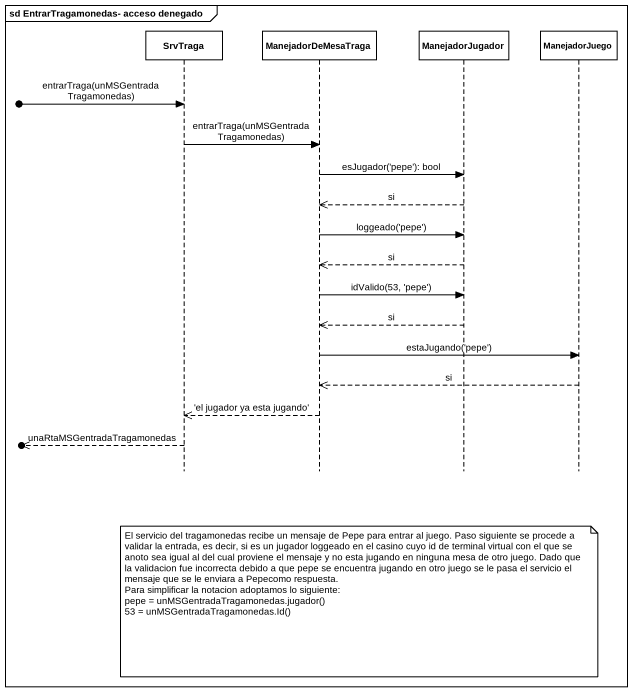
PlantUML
@startuml
mainframe sd EntrarTragamonedas- acceso denegado
hide footbox
participant SrvTraga
participant ManejadorDeMesaTraga
participant ManejadorJugador
participant ManejadorJuego

[o-> SrvTraga : entrarTraga(unMSGentradaTragamonedas)
SrvTraga -> ManejadorDeMesaTraga : entrarTraga(unMSGentradaTragamonedas)
ManejadorDeMesaTraga -> ManejadorJugador : esJugador('pepe'): bool
ManejadorJugador -->> ManejadorDeMesaTraga : si
ManejadorDeMesaTraga -> ManejadorJugador : loggeado('pepe')
ManejadorJugador -->> ManejadorDeMesaTraga : si
ManejadorDeMesaTraga -> ManejadorJugador : idValido(53, 'pepe')
ManejadorJugador -->> ManejadorDeMesaTraga : si
ManejadorDeMesaTraga -> ManejadorJuego : estaJugando('pepe')
ManejadorJuego -->> ManejadorDeMesaTraga : si
ManejadorDeMesaTraga -->> SrvTraga : 'el jugador ya esta jugando'
[o<<-- SrvTraga : unaRtaMSGentradaTragamonedas
note over ManejadorDeMesaTraga
  El servicio del tragamonedas recibe un mensaje de Pepe para entrar al juego. Paso siguiente se procede a validar la entrada, es decir, si es un jugador loggeado en el casino cuyo id de terminal virtual con el que se anoto sea igual al del cual proviene el mensaje y no esta jugando en ninguna mesa de otro juego. Dado que la validacion fue incorrecta debido a que pepe se encuentra jugando en otro juego se le pasa el servicio el mensaje que se le enviara a Pepecomo respuesta.
  Para simplificar la notacion adoptamos lo siguiente:
  pepe = unMSGentradaTragamonedas.jugador()
  53 = unMSGentradaTragamonedas.Id()
end note
@enduml
